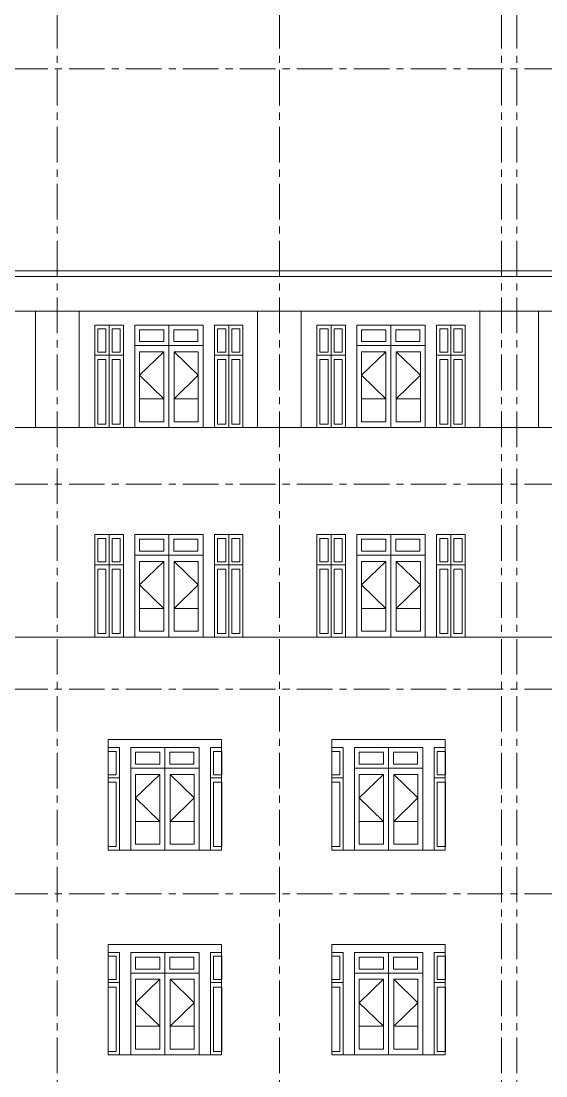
# Model space of a CAD drawing. Header units: millimetres. Extents: x 0 to 8478784, y 0 to 684185.
# Drawn here: x 4043897 to 4053113, y 390016 to 408550 of the extents above; entities that cross this region are included whole.
import ezdxf

# ---------------------------------------------------------------- set-up
doc = ezdxf.new("R2010")
doc.units = ezdxf.units.MM
doc.header["$LTSCALE"] = 5000
doc.header["$MEASUREMENT"] = 0
doc.linetypes.add('CENTER', pattern=[2, 1.25, -0.25, 0.25, -0.25])
for name, color, linetype, lineweight in [('00-XMT.Axes', 22, 'CENTER', 15), ('02-XMT.Beams', 94, 'Continuous', 25), ('net thay', 7, 'Continuous', 15)]:
    doc.layers.add(name, color=color, linetype=linetype, lineweight=lineweight)

msp = doc.modelspace()

# ---------------------------------------------------------------- linework, layer by layer
at = {"layer": '00-XMT.Axes', "color": 8, "linetype": 'CENTER', "lineweight": 15, "ltscale": 0.1}
for p, q in [((4044532.5, 409691.2), (4044532.5, 372640)), ((4048432.5, 409691.2), (4048432.5, 372640)), ((4052332.5, 409691.2), (4052332.5, 372640)), ((4052602.5, 409691.2), (4052602.5, 372640)), ((4021738.8, 407712.9), (4081497.1, 407712.9)), ((4021738.8, 404062.9), (4081497.1, 404062.9)), ((4021738.8, 400412.9), (4081497.1, 400412.9)), ((4021738.8, 396812.9), (4081497.1, 396812.9)), ((4021738.8, 393212.9), (4081497.1, 393212.9))]:
    msp.add_line(p, q, dxfattribs=at)
at = {"layer": '02-XMT.Beams', "linetype": 'ByBlock', "lineweight": 15}
for p, q in [((4022816.8, 404162.9), (4082118.1, 404162.9)), ((4022816.8, 404062.9), (4082118.1, 404062.9)), ((4023914.4, 403452.3), (4081020.5, 403452.3)), ((4044151, 401412), (4044151, 403452.3)), ((4044917, 403452.3), (4044917, 401412)), ((4048051, 401412), (4048051, 403452.3)), ((4048817, 403452.3), (4048817, 401412)), ((4051951, 401412), (4051951, 403452.3)), ((4052984, 401412), (4052984, 403452.3)), ((4052984, 401412), (4052984, 403452.3)), ((4045692.8, 403209.5), (4045192.8, 403209.5)), ((4045192.8, 403209.5), (4045192.8, 401409.5)), ((4045245.5, 403142.7), (4045387.5, 403142.7)), ((4045245.5, 403142.7), (4045245.5, 402733.9)), ((4045387.5, 403142.7), (4045387.5, 402733.9)), ((4045442.8, 403209.5), (4045442.8, 402680.6)), ((4045495.5, 403142.7), (4045637.5, 403142.7)), ((4045495.5, 403142.7), (4045495.5, 402733.9)), ((4045637.5, 403142.7), (4045637.5, 402733.9)), ((4045692.8, 401409.5), (4045692.8, 403209.5)), ((4045892.8, 401409.5), (4045892.8, 403209.5)), ((4045892.8, 403209.5), (4047092.8, 403209.5)), ((4045892.8, 401409.5), (4045892.8, 403209.5)), ((4045892.8, 403209.5), (4047092.8, 403209.5)), ((4045977, 403127.9), (4046401.6, 403127.9)), ((4045977, 403127.9), (4045977, 402918.6)), ((4045977, 403127.9), (4046401.6, 403127.9)), ((4045977, 403127.9), (4045977, 402918.6)), ((4046401.6, 403127.9), (4046401.6, 402918.6)), ((4046401.6, 403127.9), (4046401.6, 402918.6)), ((4046492.8, 403209.5), (4046492.8, 402847.8)), ((4046492.8, 403209.5), (4046492.8, 402847.8)), ((4046577, 403127.9), (4047001.6, 403127.9)), ((4046577, 403127.9), (4046577, 402918.6)), ((4046577, 403127.9), (4047001.6, 403127.9)), ((4046577, 403127.9), (4046577, 402918.6)), ((4047001.6, 403127.9), (4047001.6, 402918.6)), ((4047001.6, 403127.9), (4047001.6, 402918.6)), ((4047092.8, 403209.5), (4047092.8, 401409.5)), ((4047092.8, 403209.5), (4047092.8, 401409.5)), ((4047292.8, 403209.5), (4047292.8, 401409.5)), ((4047292.8, 403209.5), (4047792.8, 403209.5)), ((4047292.8, 401409.5), (4047292.8, 403209.5)), ((4047292.8, 403209.5), (4047792.8, 403209.5)), ((4047292.8, 403209.5), (4047292.8, 401409.5)), ((4047292.8, 403209.5), (4047792.8, 403209.5)), ((4047292.8, 401409.5), (4047292.8, 403209.5)), ((4047292.8, 403209.5), (4047792.8, 403209.5)), ((4047490.1, 403142.7), (4047348.1, 403142.7)), ((4047348.1, 403142.7), (4047348.1, 402733.9)), ((4047490.1, 403142.7), (4047348.1, 403142.7)), ((4047348.1, 403142.7), (4047348.1, 402733.9)), ((4047490.1, 403142.7), (4047490.1, 402733.9)), ((4047490.1, 403142.7), (4047490.1, 402733.9)), ((4047542.8, 403209.5), (4047542.8, 402680.6)), ((4047542.8, 403209.5), (4047542.8, 402680.6)), ((4047740.1, 403142.7), (4047598.1, 403142.7)), ((4047598.1, 403142.7), (4047598.1, 402733.9)), ((4047740.1, 403142.7), (4047598.1, 403142.7)), ((4047598.1, 403142.7), (4047598.1, 402733.9)), ((4047740.1, 403142.7), (4047740.1, 402733.9)), ((4047740.1, 403142.7), (4047740.1, 402733.9)), ((4047792.8, 403209.5), (4047792.8, 401409.5)), ((4047792.8, 403209.5), (4047792.8, 401409.5)), ((4047792.8, 403209.5), (4047792.8, 401409.5)), ((4047792.8, 403209.5), (4047792.8, 401409.5)), ((4049592.8, 403209.5), (4049092.8, 403209.5)), ((4049092.8, 403209.5), (4049092.8, 401409.5)), ((4049145.5, 403142.7), (4049287.5, 403142.7)), ((4049145.5, 403142.7), (4049145.5, 402733.9)), ((4049287.5, 403142.7), (4049287.5, 402733.9)), ((4049342.8, 403209.5), (4049342.8, 402680.6)), ((4049395.5, 403142.7), (4049537.5, 403142.7)), ((4049395.5, 403142.7), (4049395.5, 402733.9)), ((4049537.5, 403142.7), (4049537.5, 402733.9)), ((4049592.8, 401409.5), (4049592.8, 403209.5)), ((4049792.8, 401409.5), (4049792.8, 403209.5)), ((4049792.8, 403209.5), (4050992.8, 403209.5)), ((4049877, 403127.9), (4050301.6, 403127.9)), ((4049877, 403127.9), (4049877, 402918.6)), ((4050301.6, 403127.9), (4050301.6, 402918.6)), ((4050392.8, 403209.5), (4050392.8, 402847.8)), ((4050477, 403127.9), (4050901.6, 403127.9)), ((4050477, 403127.9), (4050477, 402918.6)), ((4050901.6, 403127.9), (4050901.6, 402918.6)), ((4050992.8, 403209.5), (4050992.8, 401409.5)), ((4051192.8, 403209.5), (4051192.8, 401409.5)), ((4051192.8, 403209.5), (4051692.8, 403209.5)), ((4051192.8, 401409.5), (4051192.8, 403209.5)), ((4051192.8, 403209.5), (4051692.8, 403209.5)), ((4051390.1, 403142.7), (4051248.1, 403142.7)), ((4051248.1, 403142.7), (4051248.1, 402733.9)), ((4051390.1, 403142.7), (4051390.1, 402733.9)), ((4051442.8, 403209.5), (4051442.8, 402680.6)), ((4051640.1, 403142.7), (4051498.1, 403142.7)), ((4051498.1, 403142.7), (4051498.1, 402733.9)), ((4051640.1, 403142.7), (4051640.1, 402733.9)), ((4051692.8, 403209.5), (4051692.8, 401409.5)), ((4051692.8, 403209.5), (4051692.8, 401409.5)), ((4045892.8, 402847.8), (4047092.8, 402847.8)), ((4045892.8, 402847.8), (4047092.8, 402847.8)), ((4046401.6, 402918.6), (4045977, 402918.6)), ((4046401.6, 402918.6), (4045977, 402918.6)), ((4046492.8, 402847.8), (4046492.8, 401409.5)), ((4046492.8, 402847.8), (4046492.8, 401409.5)), ((4047001.6, 402918.6), (4046577, 402918.6)), ((4047001.6, 402918.6), (4046577, 402918.6)), ((4049792.8, 402847.8), (4050992.8, 402847.8)), ((4050301.6, 402918.6), (4049877, 402918.6)), ((4050392.8, 402847.8), (4050392.8, 401409.5)), ((4050901.6, 402918.6), (4050477, 402918.6)), ((4045192.8, 402680.6), (4045692.8, 402680.6)), ((4045244.9, 402601.4), (4045387.5, 402601.4)), ((4045244.9, 402601.4), (4045244.9, 401470.2)), ((4045387.5, 402733.9), (4045245.5, 402733.9)), ((4045387.5, 402601.4), (4045387.5, 401470.2)), ((4045442.8, 402680.6), (4045442.8, 401409.5)), ((4045494.9, 402601.4), (4045637.5, 402601.4)), ((4045494.9, 402601.4), (4045494.9, 401470.2)), ((4045637.5, 402733.9), (4045495.5, 402733.9)), ((4045637.5, 402601.4), (4045637.5, 401470.2)), ((4045976.6, 402738.5), (4046400.9, 402738.5)), ((4045976.6, 401511.3), (4045976.6, 402738.5)), ((4045976.6, 402738.5), (4045976.6, 401913.6)), ((4046400.9, 402738.5), (4045976.6, 402326)), ((4045976.6, 402738.5), (4046400.9, 402738.5)), ((4045976.6, 401511.3), (4045976.6, 402738.5)), ((4045976.6, 402738.5), (4045976.6, 401913.6)), ((4046400.9, 402738.5), (4045976.6, 402326)), ((4046400.9, 402738.5), (4046400.9, 401511.3)), ((4046400.9, 402738.5), (4046400.9, 401511.3)), ((4047009, 402738.5), (4046584.7, 402738.5)), ((4046584.7, 402738.5), (4046584.7, 401511.3)), ((4046584.7, 402738.5), (4047009, 402326)), ((4047009, 402738.5), (4046584.7, 402738.5)), ((4046584.7, 402738.5), (4046584.7, 401511.3)), ((4046584.7, 402738.5), (4047009, 402326)), ((4047009, 401511.3), (4047009, 402738.5)), ((4047009, 402738.5), (4047009, 401913.6)), ((4047009, 401511.3), (4047009, 402738.5)), ((4047009, 402738.5), (4047009, 401913.6)), ((4047292.8, 402680.6), (4047792.8, 402680.6)), ((4047792.8, 402680.6), (4047292.8, 402680.6)), ((4047292.8, 402680.6), (4047792.8, 402680.6)), ((4047792.8, 402680.6), (4047292.8, 402680.6)), ((4047348.1, 402733.9), (4047490.1, 402733.9)), ((4047348.1, 402733.9), (4047490.1, 402733.9)), ((4047490.7, 402601.4), (4047348.1, 402601.4)), ((4047348.1, 402601.4), (4047348.1, 401470.2)), ((4047490.7, 402601.4), (4047348.1, 402601.4)), ((4047348.1, 402601.4), (4047348.1, 401470.2)), ((4047490.7, 402601.4), (4047490.7, 401470.2)), ((4047490.7, 402601.4), (4047490.7, 401470.2)), ((4047542.8, 402680.6), (4047542.8, 401409.5)), ((4047542.8, 402680.6), (4047542.8, 401409.5)), ((4047598.1, 402733.9), (4047740.1, 402733.9)), ((4047598.1, 402733.9), (4047740.1, 402733.9)), ((4047740.7, 402601.4), (4047598.1, 402601.4)), ((4047598.1, 402601.4), (4047598.1, 401470.2)), ((4047740.7, 402601.4), (4047598.1, 402601.4)), ((4047598.1, 402601.4), (4047598.1, 401470.2)), ((4047740.7, 402601.4), (4047740.7, 401470.2)), ((4047740.7, 402601.4), (4047740.7, 401470.2)), ((4049092.8, 402680.6), (4049592.8, 402680.6)), ((4049144.9, 402601.4), (4049287.5, 402601.4)), ((4049144.9, 402601.4), (4049144.9, 401470.2)), ((4049287.5, 402733.9), (4049145.5, 402733.9)), ((4049287.5, 402601.4), (4049287.5, 401470.2)), ((4049342.8, 402680.6), (4049342.8, 401409.5)), ((4049394.9, 402601.4), (4049537.5, 402601.4)), ((4049394.9, 402601.4), (4049394.9, 401470.2)), ((4049537.5, 402733.9), (4049395.5, 402733.9)), ((4049537.5, 402601.4), (4049537.5, 401470.2)), ((4049876.6, 402738.5), (4050300.9, 402738.5)), ((4049876.6, 401511.3), (4049876.6, 402738.5)), ((4049876.6, 402738.5), (4049876.6, 401913.6)), ((4050300.9, 402738.5), (4049876.6, 402326)), ((4050300.9, 402738.5), (4050300.9, 401511.3)), ((4050909, 402738.5), (4050484.7, 402738.5)), ((4050484.7, 402738.5), (4050484.7, 401511.3)), ((4050484.7, 402738.5), (4050909, 402326)), ((4050909, 401511.3), (4050909, 402738.5)), ((4050909, 402738.5), (4050909, 401913.6)), ((4051192.8, 402680.6), (4051692.8, 402680.6)), ((4051692.8, 402680.6), (4051192.8, 402680.6)), ((4051248.1, 402733.9), (4051390.1, 402733.9)), ((4051390.7, 402601.4), (4051248.1, 402601.4)), ((4051248.1, 402601.4), (4051248.1, 401470.2)), ((4051390.7, 402601.4), (4051390.7, 401470.2)), ((4051442.8, 402680.6), (4051442.8, 401409.5)), ((4051498.1, 402733.9), (4051640.1, 402733.9)), ((4051640.7, 402601.4), (4051498.1, 402601.4)), ((4051498.1, 402601.4), (4051498.1, 401470.2)), ((4051640.7, 402601.4), (4051640.7, 401470.2)), ((4045976.6, 402326), (4046400.9, 401913.6)), ((4045976.6, 402326), (4046400.9, 401913.6)), ((4047009, 402326), (4046584.7, 401913.6)), ((4047009, 402326), (4046584.7, 401913.6)), ((4049876.6, 402326), (4050300.9, 401913.6)), ((4050909, 402326), (4050484.7, 401913.6)), ((4045976.6, 401913.6), (4046400.9, 401913.6)), ((4045976.6, 401913.6), (4046400.9, 401913.6)), ((4047009, 401913.6), (4046584.7, 401913.6)), ((4047009, 401913.6), (4046584.7, 401913.6)), ((4049876.6, 401913.6), (4050300.9, 401913.6)), ((4050909, 401913.6), (4050484.7, 401913.6)), ((4045387.5, 401470.2), (4045244.9, 401470.2)), ((4045637.5, 401470.2), (4045494.9, 401470.2)), ((4046400.9, 401511.3), (4045976.6, 401511.3)), ((4046400.9, 401511.3), (4045976.6, 401511.3)), ((4046584.7, 401511.3), (4047009, 401511.3)), ((4046584.7, 401511.3), (4047009, 401511.3)), ((4047348.1, 401470.2), (4047490.7, 401470.2)), ((4047348.1, 401470.2), (4047490.7, 401470.2)), ((4047598.1, 401470.2), (4047740.7, 401470.2)), ((4047598.1, 401470.2), (4047740.7, 401470.2)), ((4049287.5, 401470.2), (4049144.9, 401470.2)), ((4049537.5, 401470.2), (4049394.9, 401470.2)), ((4050300.9, 401511.3), (4049876.6, 401511.3)), ((4050484.7, 401511.3), (4050909, 401511.3)), ((4051248.1, 401470.2), (4051390.7, 401470.2)), ((4051498.1, 401470.2), (4051640.7, 401470.2)), ((4023677.7, 401412), (4081245, 401412)), ((4045192.8, 401409.5), (4045692.8, 401409.5)), ((4047092.8, 401409.5), (4045892.8, 401409.5)), ((4047092.8, 401409.5), (4045892.8, 401409.5)), ((4047792.8, 401409.5), (4047292.8, 401409.5)), ((4047792.8, 401409.5), (4047292.8, 401409.5)), ((4047792.8, 401409.5), (4047292.8, 401409.5)), ((4047792.8, 401409.5), (4047292.8, 401409.5)), ((4049092.8, 401409.5), (4049592.8, 401409.5)), ((4050992.8, 401409.5), (4049792.8, 401409.5)), ((4051692.8, 401409.5), (4051192.8, 401409.5)), ((4051692.8, 401409.5), (4051192.8, 401409.5)), ((4045692.8, 399526.2), (4045192.8, 399526.2)), ((4045192.8, 399526.2), (4045192.8, 397726.2)), ((4045245.5, 399459.3), (4045387.5, 399459.3)), ((4045245.5, 399459.3), (4045245.5, 399050.6)), ((4045387.5, 399459.3), (4045387.5, 399050.6)), ((4045442.8, 399526.2), (4045442.8, 398997.3)), ((4045495.5, 399459.3), (4045637.5, 399459.3)), ((4045495.5, 399459.3), (4045495.5, 399050.6)), ((4045637.5, 399459.3), (4045637.5, 399050.6)), ((4045692.8, 397726.2), (4045692.8, 399526.2)), ((4045892.8, 397726.2), (4045892.8, 399526.2)), ((4045892.8, 399526.2), (4047092.8, 399526.2)), ((4045892.8, 397726.2), (4045892.8, 399526.2)), ((4045892.8, 399526.2), (4047092.8, 399526.2)), ((4045977, 399444.6), (4046401.6, 399444.6)), ((4045977, 399444.6), (4045977, 399235.3)), ((4045977, 399444.6), (4046401.6, 399444.6)), ((4045977, 399444.6), (4045977, 399235.3)), ((4046401.6, 399444.6), (4046401.6, 399235.3)), ((4046401.6, 399444.6), (4046401.6, 399235.3)), ((4046492.8, 399526.2), (4046492.8, 399164.4)), ((4046492.8, 399526.2), (4046492.8, 399164.4)), ((4046577, 399444.6), (4047001.6, 399444.6)), ((4046577, 399444.6), (4046577, 399235.3)), ((4046577, 399444.6), (4047001.6, 399444.6)), ((4046577, 399444.6), (4046577, 399235.3)), ((4047001.6, 399444.6), (4047001.6, 399235.3)), ((4047001.6, 399444.6), (4047001.6, 399235.3)), ((4047092.8, 399526.2), (4047092.8, 397726.2)), ((4047092.8, 399526.2), (4047092.8, 397726.2)), ((4047292.8, 399526.2), (4047292.8, 397726.2)), ((4047292.8, 399526.2), (4047792.8, 399526.2)), ((4047292.8, 397726.2), (4047292.8, 399526.2)), ((4047292.8, 399526.2), (4047792.8, 399526.2)), ((4047292.8, 399526.2), (4047292.8, 397726.2)), ((4047292.8, 399526.2), (4047792.8, 399526.2)), ((4047292.8, 397726.2), (4047292.8, 399526.2)), ((4047292.8, 399526.2), (4047792.8, 399526.2)), ((4047490.1, 399459.3), (4047348.1, 399459.3)), ((4047348.1, 399459.3), (4047348.1, 399050.6)), ((4047490.1, 399459.3), (4047348.1, 399459.3)), ((4047348.1, 399459.3), (4047348.1, 399050.6)), ((4047490.1, 399459.3), (4047490.1, 399050.6)), ((4047490.1, 399459.3), (4047490.1, 399050.6)), ((4047542.8, 399526.2), (4047542.8, 398997.3)), ((4047542.8, 399526.2), (4047542.8, 398997.3)), ((4047740.1, 399459.3), (4047598.1, 399459.3)), ((4047598.1, 399459.3), (4047598.1, 399050.6)), ((4047740.1, 399459.3), (4047598.1, 399459.3)), ((4047598.1, 399459.3), (4047598.1, 399050.6)), ((4047740.1, 399459.3), (4047740.1, 399050.6)), ((4047740.1, 399459.3), (4047740.1, 399050.6)), ((4047792.8, 399526.2), (4047792.8, 397726.2)), ((4047792.8, 399526.2), (4047792.8, 397726.2)), ((4047792.8, 399526.2), (4047792.8, 397726.2)), ((4047792.8, 399526.2), (4047792.8, 397726.2)), ((4049592.8, 399526.2), (4049092.8, 399526.2)), ((4049092.8, 399526.2), (4049092.8, 397726.2)), ((4049145.5, 399459.3), (4049287.5, 399459.3)), ((4049145.5, 399459.3), (4049145.5, 399050.6)), ((4049287.5, 399459.3), (4049287.5, 399050.6)), ((4049342.8, 399526.2), (4049342.8, 398997.3)), ((4049395.5, 399459.3), (4049537.5, 399459.3)), ((4049395.5, 399459.3), (4049395.5, 399050.6)), ((4049537.5, 399459.3), (4049537.5, 399050.6)), ((4049592.8, 397726.2), (4049592.8, 399526.2)), ((4049792.8, 397726.2), (4049792.8, 399526.2)), ((4049792.8, 399526.2), (4050992.8, 399526.2)), ((4049877, 399444.6), (4050301.6, 399444.6)), ((4049877, 399444.6), (4049877, 399235.3)), ((4050301.6, 399444.6), (4050301.6, 399235.3)), ((4050392.8, 399526.2), (4050392.8, 399164.4)), ((4050477, 399444.6), (4050901.6, 399444.6)), ((4050477, 399444.6), (4050477, 399235.3)), ((4050901.6, 399444.6), (4050901.6, 399235.3)), ((4050992.8, 399526.2), (4050992.8, 397726.2)), ((4051192.8, 399526.2), (4051192.8, 397726.2)), ((4051192.8, 399526.2), (4051692.8, 399526.2)), ((4051192.8, 397726.2), (4051192.8, 399526.2)), ((4051192.8, 399526.2), (4051692.8, 399526.2)), ((4051390.1, 399459.3), (4051248.1, 399459.3)), ((4051248.1, 399459.3), (4051248.1, 399050.6)), ((4051390.1, 399459.3), (4051390.1, 399050.6)), ((4051442.8, 399526.2), (4051442.8, 398997.3)), ((4051640.1, 399459.3), (4051498.1, 399459.3)), ((4051498.1, 399459.3), (4051498.1, 399050.6)), ((4051640.1, 399459.3), (4051640.1, 399050.6)), ((4051692.8, 399526.2), (4051692.8, 397726.2)), ((4051692.8, 399526.2), (4051692.8, 397726.2)), ((4046401.6, 399235.3), (4045977, 399235.3)), ((4046401.6, 399235.3), (4045977, 399235.3)), ((4047001.6, 399235.3), (4046577, 399235.3)), ((4047001.6, 399235.3), (4046577, 399235.3)), ((4050301.6, 399235.3), (4049877, 399235.3)), ((4050901.6, 399235.3), (4050477, 399235.3)), ((4045387.5, 399050.6), (4045245.5, 399050.6)), ((4045637.5, 399050.6), (4045495.5, 399050.6)), ((4045892.8, 399164.4), (4047092.8, 399164.4)), ((4045892.8, 399164.4), (4047092.8, 399164.4)), ((4045976.6, 399055.2), (4046400.9, 399055.2)), ((4045976.6, 397828), (4045976.6, 399055.2)), ((4045976.6, 399055.2), (4045976.6, 398230.2)), ((4046400.9, 399055.2), (4045976.6, 398642.7)), ((4045976.6, 399055.2), (4046400.9, 399055.2)), ((4045976.6, 397828), (4045976.6, 399055.2)), ((4045976.6, 399055.2), (4045976.6, 398230.2)), ((4046400.9, 399055.2), (4045976.6, 398642.7)), ((4046400.9, 399055.2), (4046400.9, 397828)), ((4046400.9, 399055.2), (4046400.9, 397828)), ((4046492.8, 399164.4), (4046492.8, 397726.2)), ((4046492.8, 399164.4), (4046492.8, 397726.2)), ((4047009, 399055.2), (4046584.7, 399055.2)), ((4046584.7, 399055.2), (4046584.7, 397828)), ((4046584.7, 399055.2), (4047009, 398642.7)), ((4047009, 399055.2), (4046584.7, 399055.2)), ((4046584.7, 399055.2), (4046584.7, 397828)), ((4046584.7, 399055.2), (4047009, 398642.7)), ((4047009, 397828), (4047009, 399055.2)), ((4047009, 399055.2), (4047009, 398230.2)), ((4047009, 397828), (4047009, 399055.2)), ((4047009, 399055.2), (4047009, 398230.2)), ((4047348.1, 399050.6), (4047490.1, 399050.6)), ((4047348.1, 399050.6), (4047490.1, 399050.6)), ((4047598.1, 399050.6), (4047740.1, 399050.6)), ((4047598.1, 399050.6), (4047740.1, 399050.6)), ((4049287.5, 399050.6), (4049145.5, 399050.6)), ((4049537.5, 399050.6), (4049395.5, 399050.6)), ((4049792.8, 399164.4), (4050992.8, 399164.4)), ((4049876.6, 399055.2), (4050300.9, 399055.2)), ((4049876.6, 397828), (4049876.6, 399055.2)), ((4049876.6, 399055.2), (4049876.6, 398230.2)), ((4050300.9, 399055.2), (4049876.6, 398642.7)), ((4050300.9, 399055.2), (4050300.9, 397828)), ((4050392.8, 399164.4), (4050392.8, 397726.2)), ((4050909, 399055.2), (4050484.7, 399055.2)), ((4050484.7, 399055.2), (4050484.7, 397828)), ((4050484.7, 399055.2), (4050909, 398642.7)), ((4050909, 397828), (4050909, 399055.2)), ((4050909, 399055.2), (4050909, 398230.2)), ((4051248.1, 399050.6), (4051390.1, 399050.6)), ((4051498.1, 399050.6), (4051640.1, 399050.6)), ((4045192.8, 398997.3), (4045692.8, 398997.3)), ((4045244.9, 398918), (4045387.5, 398918)), ((4045244.9, 398918), (4045244.9, 397786.8)), ((4045387.5, 398918), (4045387.5, 397786.8)), ((4045442.8, 398997.3), (4045442.8, 397726.2)), ((4045494.9, 398918), (4045637.5, 398918)), ((4045494.9, 398918), (4045494.9, 397786.8)), ((4045637.5, 398918), (4045637.5, 397786.8)), ((4047292.8, 398997.3), (4047792.8, 398997.3)), ((4047792.8, 398997.3), (4047292.8, 398997.3)), ((4047292.8, 398997.3), (4047792.8, 398997.3)), ((4047792.8, 398997.3), (4047292.8, 398997.3)), ((4047490.7, 398918), (4047348.1, 398918)), ((4047348.1, 398918), (4047348.1, 397786.8)), ((4047490.7, 398918), (4047348.1, 398918)), ((4047348.1, 398918), (4047348.1, 397786.8)), ((4047490.7, 398918), (4047490.7, 397786.8)), ((4047490.7, 398918), (4047490.7, 397786.8)), ((4047542.8, 398997.3), (4047542.8, 397726.2)), ((4047542.8, 398997.3), (4047542.8, 397726.2)), ((4047740.7, 398918), (4047598.1, 398918)), ((4047598.1, 398918), (4047598.1, 397786.8)), ((4047740.7, 398918), (4047598.1, 398918)), ((4047598.1, 398918), (4047598.1, 397786.8)), ((4047740.7, 398918), (4047740.7, 397786.8)), ((4047740.7, 398918), (4047740.7, 397786.8)), ((4049092.8, 398997.3), (4049592.8, 398997.3)), ((4049144.9, 398918), (4049287.5, 398918)), ((4049144.9, 398918), (4049144.9, 397786.8)), ((4049287.5, 398918), (4049287.5, 397786.8)), ((4049342.8, 398997.3), (4049342.8, 397726.2)), ((4049394.9, 398918), (4049537.5, 398918)), ((4049394.9, 398918), (4049394.9, 397786.8)), ((4049537.5, 398918), (4049537.5, 397786.8)), ((4051192.8, 398997.3), (4051692.8, 398997.3)), ((4051692.8, 398997.3), (4051192.8, 398997.3)), ((4051390.7, 398918), (4051248.1, 398918)), ((4051248.1, 398918), (4051248.1, 397786.8)), ((4051390.7, 398918), (4051390.7, 397786.8)), ((4051442.8, 398997.3), (4051442.8, 397726.2)), ((4051640.7, 398918), (4051498.1, 398918)), ((4051498.1, 398918), (4051498.1, 397786.8)), ((4051640.7, 398918), (4051640.7, 397786.8)), ((4045976.6, 398642.7), (4046400.9, 398230.2)), ((4045976.6, 398642.7), (4046400.9, 398230.2)), ((4047009, 398642.7), (4046584.7, 398230.2)), ((4047009, 398642.7), (4046584.7, 398230.2)), ((4049876.6, 398642.7), (4050300.9, 398230.2)), ((4050909, 398642.7), (4050484.7, 398230.2)), ((4045976.6, 398230.2), (4046400.9, 398230.2)), ((4045976.6, 398230.2), (4046400.9, 398230.2)), ((4047009, 398230.2), (4046584.7, 398230.2)), ((4047009, 398230.2), (4046584.7, 398230.2)), ((4049876.6, 398230.2), (4050300.9, 398230.2)), ((4050909, 398230.2), (4050484.7, 398230.2)), ((4045387.5, 397786.8), (4045244.9, 397786.8)), ((4045637.5, 397786.8), (4045494.9, 397786.8)), ((4046400.9, 397828), (4045976.6, 397828)), ((4046400.9, 397828), (4045976.6, 397828)), ((4046584.7, 397828), (4047009, 397828)), ((4046584.7, 397828), (4047009, 397828)), ((4047348.1, 397786.8), (4047490.7, 397786.8)), ((4047348.1, 397786.8), (4047490.7, 397786.8)), ((4047598.1, 397786.8), (4047740.7, 397786.8)), ((4047598.1, 397786.8), (4047740.7, 397786.8)), ((4049287.5, 397786.8), (4049144.9, 397786.8)), ((4049537.5, 397786.8), (4049394.9, 397786.8)), ((4050300.9, 397828), (4049876.6, 397828)), ((4050484.7, 397828), (4050909, 397828)), ((4051248.1, 397786.8), (4051390.7, 397786.8)), ((4051498.1, 397786.8), (4051640.7, 397786.8)), ((4024802.6, 397723.4), (4081245, 397723.4)), ((4045192.8, 397726.2), (4045692.8, 397726.2)), ((4047092.8, 397726.2), (4045892.8, 397726.2)), ((4047092.8, 397726.2), (4045892.8, 397726.2)), ((4047792.8, 397726.2), (4047292.8, 397726.2)), ((4047792.8, 397726.2), (4047292.8, 397726.2)), ((4047792.8, 397726.2), (4047292.8, 397726.2)), ((4047792.8, 397726.2), (4047292.8, 397726.2)), ((4049092.8, 397726.2), (4049592.8, 397726.2)), ((4050992.8, 397726.2), (4049792.8, 397726.2)), ((4051692.8, 397726.2), (4051192.8, 397726.2)), ((4051692.8, 397726.2), (4051192.8, 397726.2)), ((4045424.9, 395925.1), (4045424.5, 395784)), ((4047418.9, 395925.1), (4045424.9, 395925.1)), ((4047418.9, 395784), (4047418.9, 395925.1)), ((4049352.7, 395925.1), (4049352.3, 395784)), ((4051346.7, 395925.1), (4049352.7, 395925.1)), ((4051346.7, 395784), (4051346.7, 395925.1)), ((4045622.8, 395784), (4045424.5, 395784)), ((4045424.5, 395784), (4045424.5, 393984)), ((4045425.5, 395717.2), (4045567.5, 395717.2)), ((4045425.5, 395717.2), (4045425.5, 395308.5)), ((4045567.5, 395717.2), (4045567.5, 395308.5)), ((4045622.8, 393984), (4045622.8, 395784)), ((4045822.8, 393984), (4045822.8, 395784)), ((4045822.8, 395784), (4047022.8, 395784)), ((4045907, 395702.4), (4046331.6, 395702.4)), ((4045907, 395702.4), (4045907, 395493.1)), ((4046331.6, 395702.4), (4046331.6, 395493.1)), ((4046422.8, 395784), (4046422.8, 395422.3)), ((4046507, 395702.4), (4046931.6, 395702.4)), ((4046507, 395702.4), (4046507, 395493.1)), ((4046931.6, 395702.4), (4046931.6, 395493.1)), ((4047022.8, 395784), (4047022.8, 393984)), ((4047222.8, 395784), (4047222.8, 393984)), ((4047222.8, 395784), (4047418.9, 395784)), ((4047222.8, 393984), (4047222.8, 395784)), ((4047222.8, 395784), (4047418.9, 395784)), ((4047420.2, 395717.2), (4047278.1, 395717.2)), ((4047278.1, 395717.2), (4047278.1, 395308.5)), ((4047418.9, 393984), (4047418.9, 395784)), ((4047420.2, 395717.2), (4047420.2, 395308.5)), ((4049550.6, 395784), (4049352.3, 395784)), ((4049352.3, 395784), (4049352.3, 393984)), ((4049353.3, 395717.2), (4049495.4, 395717.2)), ((4049353.3, 395717.2), (4049353.3, 395308.5)), ((4049495.4, 395717.2), (4049495.4, 395308.5)), ((4049550.6, 393984), (4049550.6, 395784)), ((4049750.6, 393984), (4049750.6, 395784)), ((4049750.6, 395784), (4050950.6, 395784)), ((4049834.8, 395702.4), (4050259.4, 395702.4)), ((4049834.8, 395702.4), (4049834.8, 395493.1)), ((4050259.4, 395702.4), (4050259.4, 395493.1)), ((4050350.6, 395784), (4050350.6, 395422.3)), ((4050434.8, 395702.4), (4050859.4, 395702.4)), ((4050434.8, 395702.4), (4050434.8, 395493.1)), ((4050859.4, 395702.4), (4050859.4, 395493.1)), ((4050950.6, 395784), (4050950.6, 393984)), ((4051150.6, 395784), (4051150.6, 393984)), ((4051150.6, 395784), (4051346.7, 395784)), ((4051150.6, 393984), (4051150.6, 395784)), ((4051150.6, 395784), (4051346.7, 395784)), ((4051348, 395717.2), (4051205.9, 395717.2)), ((4051205.9, 395717.2), (4051205.9, 395308.5)), ((4051346.7, 393984), (4051346.7, 395784)), ((4051348, 395717.2), (4051348, 395308.5)), ((4045822.8, 395422.3), (4047022.8, 395422.3)), ((4046331.6, 395493.1), (4045907, 395493.1)), ((4046422.8, 395422.3), (4046422.8, 393984)), ((4046931.6, 395493.1), (4046507, 395493.1)), ((4049750.6, 395422.3), (4050950.6, 395422.3)), ((4050259.4, 395493.1), (4049834.8, 395493.1)), ((4050350.6, 395422.3), (4050350.6, 393984)), ((4050859.4, 395493.1), (4050434.8, 395493.1)), ((4045424.5, 395255.2), (4045622.8, 395255.2)), ((4045424.9, 395175.9), (4045567.5, 395175.9)), ((4045424.9, 395175.9), (4045424.9, 394044.7)), ((4045567.5, 395308.5), (4045425.5, 395308.5)), ((4045567.5, 395175.9), (4045567.5, 394044.7)), ((4045906.6, 395313.1), (4046330.9, 395313.1)), ((4045906.6, 394085.9), (4045906.6, 395313.1)), ((4045906.6, 395313.1), (4045906.6, 394488.1)), ((4046330.9, 395313.1), (4045906.6, 394900.6)), ((4046330.9, 395313.1), (4046330.9, 394085.9)), ((4046939, 395313.1), (4046514.7, 395313.1)), ((4046514.7, 395313.1), (4046514.7, 394085.9)), ((4046514.7, 395313.1), (4046939, 394900.6)), ((4046939, 394085.9), (4046939, 395313.1)), ((4046939, 395313.1), (4046939, 394488.1)), ((4047222.8, 395255.2), (4047418.9, 395255.2)), ((4047418.9, 395255.2), (4047222.8, 395255.2)), ((4047278.1, 395308.5), (4047420.2, 395308.5)), ((4047420.7, 395175.9), (4047278.1, 395175.9)), ((4047278.1, 395175.9), (4047278.1, 394044.7)), ((4047420.7, 395175.9), (4047420.7, 394044.7)), ((4049352.3, 395255.2), (4049550.6, 395255.2)), ((4049352.7, 395175.9), (4049495.3, 395175.9)), ((4049352.7, 395175.9), (4049352.7, 394044.7)), ((4049495.4, 395308.5), (4049353.3, 395308.5)), ((4049495.3, 395175.9), (4049495.3, 394044.7)), ((4049834.4, 395313.1), (4050258.7, 395313.1)), ((4049834.4, 394085.9), (4049834.4, 395313.1)), ((4049834.4, 395313.1), (4049834.4, 394488.1)), ((4050258.7, 395313.1), (4049834.4, 394900.6)), ((4050258.7, 395313.1), (4050258.7, 394085.9)), ((4050866.8, 395313.1), (4050442.5, 395313.1)), ((4050442.5, 395313.1), (4050442.5, 394085.9)), ((4050442.5, 395313.1), (4050866.8, 394900.6)), ((4050866.8, 394085.9), (4050866.8, 395313.1)), ((4050866.8, 395313.1), (4050866.8, 394488.1)), ((4051150.6, 395255.2), (4051346.7, 395255.2)), ((4051346.7, 395255.2), (4051150.6, 395255.2)), ((4051205.9, 395308.5), (4051348, 395308.5)), ((4051348.6, 395175.9), (4051205.9, 395175.9)), ((4051205.9, 395175.9), (4051205.9, 394044.7)), ((4051348.6, 395175.9), (4051348.6, 394044.7)), ((4045906.6, 394900.6), (4046330.9, 394488.1)), ((4046939, 394900.6), (4046514.7, 394488.1)), ((4049834.4, 394900.6), (4050258.7, 394488.1)), ((4050866.8, 394900.6), (4050442.5, 394488.1)), ((4045906.6, 394488.1), (4046330.9, 394488.1)), ((4046939, 394488.1), (4046514.7, 394488.1)), ((4049834.4, 394488.1), (4050258.7, 394488.1)), ((4050866.8, 394488.1), (4050442.5, 394488.1)), ((4045567.5, 394044.7), (4045424.9, 394044.7)), ((4046330.9, 394085.9), (4045906.6, 394085.9)), ((4046514.7, 394085.9), (4046939, 394085.9)), ((4047278.1, 394044.7), (4047420.7, 394044.7)), ((4049495.3, 394044.7), (4049352.7, 394044.7)), ((4050258.7, 394085.9), (4049834.4, 394085.9)), ((4050442.5, 394085.9), (4050866.8, 394085.9)), ((4051205.9, 394044.7), (4051348.6, 394044.7)), ((4045424.5, 393984), (4045622.8, 393984)), ((4045424.5, 393984), (4047418.9, 393984)), ((4047022.8, 393984), (4045822.8, 393984)), ((4047418.9, 393984), (4047222.8, 393984)), ((4047418.9, 393984), (4047222.8, 393984)), ((4049352.3, 393984), (4049550.6, 393984)), ((4049352.3, 393984), (4051346.7, 393984)), ((4050950.6, 393984), (4049750.6, 393984)), ((4051346.7, 393984), (4051150.6, 393984)), ((4051346.7, 393984), (4051150.6, 393984)), ((4045424.9, 392325.1), (4045424.5, 392184)), ((4045622.8, 392184), (4045424.5, 392184)), ((4045424.5, 392184), (4045424.5, 390384)), ((4047418.9, 392325.1), (4045424.9, 392325.1)), ((4045622.8, 390384), (4045622.8, 392184)), ((4045822.8, 390384), (4045822.8, 392184)), ((4045822.8, 392184), (4047022.8, 392184)), ((4046422.8, 392184), (4046422.8, 391822.3)), ((4047022.8, 392184), (4047022.8, 390384)), ((4047222.8, 392184), (4047222.8, 390384)), ((4047222.8, 392184), (4047418.9, 392184)), ((4047222.8, 390384), (4047222.8, 392184)), ((4047222.8, 392184), (4047418.9, 392184)), ((4047418.9, 392184), (4047418.9, 392325.1)), ((4047418.9, 390384), (4047418.9, 392184)), ((4049352.7, 392325.1), (4049352.3, 392184)), ((4049550.6, 392184), (4049352.3, 392184)), ((4049352.3, 392184), (4049352.3, 390384)), ((4051346.7, 392325.1), (4049352.7, 392325.1)), ((4049550.6, 390384), (4049550.6, 392184)), ((4049750.6, 390384), (4049750.6, 392184)), ((4049750.6, 392184), (4050950.6, 392184)), ((4050350.6, 392184), (4050350.6, 391822.3)), ((4050950.6, 392184), (4050950.6, 390384)), ((4051150.6, 392184), (4051150.6, 390384)), ((4051150.6, 392184), (4051346.7, 392184)), ((4051150.6, 390384), (4051150.6, 392184)), ((4051150.6, 392184), (4051346.7, 392184)), ((4051346.7, 392184), (4051346.7, 392325.1)), ((4051346.7, 390384), (4051346.7, 392184)), ((4045425.5, 392117.2), (4045567.5, 392117.2)), ((4045425.5, 392117.2), (4045425.5, 391708.5)), ((4045567.5, 392117.2), (4045567.5, 391708.5)), ((4045907, 392102.4), (4046331.6, 392102.4)), ((4045907, 392102.4), (4045907, 391893.1)), ((4046331.6, 392102.4), (4046331.6, 391893.1)), ((4046507, 392102.4), (4046931.6, 392102.4)), ((4046507, 392102.4), (4046507, 391893.1)), ((4046931.6, 392102.4), (4046931.6, 391893.1)), ((4047420.2, 392117.2), (4047278.1, 392117.2)), ((4047278.1, 392117.2), (4047278.1, 391708.5)), ((4047420.2, 392117.2), (4047420.2, 391708.5)), ((4049353.3, 392117.2), (4049495.4, 392117.2)), ((4049353.3, 392117.2), (4049353.3, 391708.5)), ((4049495.4, 392117.2), (4049495.4, 391708.5)), ((4049834.8, 392102.4), (4050259.4, 392102.4)), ((4049834.8, 392102.4), (4049834.8, 391893.1)), ((4050259.4, 392102.4), (4050259.4, 391893.1)), ((4050434.8, 392102.4), (4050859.4, 392102.4)), ((4050434.8, 392102.4), (4050434.8, 391893.1)), ((4050859.4, 392102.4), (4050859.4, 391893.1)), ((4051348, 392117.2), (4051205.9, 392117.2)), ((4051205.9, 392117.2), (4051205.9, 391708.5)), ((4051348, 392117.2), (4051348, 391708.5)), ((4045822.8, 391822.3), (4047022.8, 391822.3)), ((4046331.6, 391893.1), (4045907, 391893.1)), ((4046422.8, 391822.3), (4046422.8, 390384)), ((4046931.6, 391893.1), (4046507, 391893.1)), ((4049750.6, 391822.3), (4050950.6, 391822.3)), ((4050259.4, 391893.1), (4049834.8, 391893.1)), ((4050350.6, 391822.3), (4050350.6, 390384)), ((4050859.4, 391893.1), (4050434.8, 391893.1)), ((4045424.5, 391655.2), (4045622.8, 391655.2)), ((4045567.5, 391708.5), (4045425.5, 391708.5)), ((4045906.6, 391713.1), (4046330.9, 391713.1)), ((4045906.6, 390485.9), (4045906.6, 391713.1)), ((4045906.6, 391713.1), (4045906.6, 390888.1)), ((4046330.9, 391713.1), (4045906.6, 391300.6)), ((4046330.9, 391713.1), (4046330.9, 390485.9)), ((4046939, 391713.1), (4046514.7, 391713.1)), ((4046514.7, 391713.1), (4046514.7, 390485.9)), ((4046514.7, 391713.1), (4046939, 391300.6)), ((4046939, 390485.9), (4046939, 391713.1)), ((4046939, 391713.1), (4046939, 390888.1)), ((4047222.8, 391655.2), (4047418.9, 391655.2)), ((4047418.9, 391655.2), (4047222.8, 391655.2)), ((4047278.1, 391708.5), (4047420.2, 391708.5)), ((4049352.3, 391655.2), (4049550.6, 391655.2)), ((4049495.4, 391708.5), (4049353.3, 391708.5)), ((4049834.4, 391713.1), (4050258.7, 391713.1)), ((4049834.4, 390485.9), (4049834.4, 391713.1)), ((4049834.4, 391713.1), (4049834.4, 390888.1)), ((4050258.7, 391713.1), (4049834.4, 391300.6)), ((4050258.7, 391713.1), (4050258.7, 390485.9)), ((4050866.8, 391713.1), (4050442.5, 391713.1)), ((4050442.5, 391713.1), (4050442.5, 390485.9)), ((4050442.5, 391713.1), (4050866.8, 391300.6)), ((4050866.8, 390485.9), (4050866.8, 391713.1)), ((4050866.8, 391713.1), (4050866.8, 390888.1)), ((4051150.6, 391655.2), (4051346.7, 391655.2)), ((4051346.7, 391655.2), (4051150.6, 391655.2)), ((4051205.9, 391708.5), (4051348, 391708.5)), ((4045424.9, 391575.9), (4045567.5, 391575.9)), ((4045424.9, 391575.9), (4045424.9, 390444.7)), ((4045567.5, 391575.9), (4045567.5, 390444.7)), ((4047420.7, 391575.9), (4047278.1, 391575.9)), ((4047278.1, 391575.9), (4047278.1, 390444.7)), ((4047420.7, 391575.9), (4047420.7, 390444.7)), ((4049352.7, 391575.9), (4049495.3, 391575.9)), ((4049352.7, 391575.9), (4049352.7, 390444.7)), ((4049495.3, 391575.9), (4049495.3, 390444.7)), ((4051348.6, 391575.9), (4051205.9, 391575.9)), ((4051205.9, 391575.9), (4051205.9, 390444.7)), ((4051348.6, 391575.9), (4051348.6, 390444.7)), ((4045906.6, 391300.6), (4046330.9, 390888.1)), ((4046939, 391300.6), (4046514.7, 390888.1)), ((4049834.4, 391300.6), (4050258.7, 390888.1)), ((4050866.8, 391300.6), (4050442.5, 390888.1)), ((4045906.6, 390888.1), (4046330.9, 390888.1)), ((4046939, 390888.1), (4046514.7, 390888.1)), ((4049834.4, 390888.1), (4050258.7, 390888.1)), ((4050866.8, 390888.1), (4050442.5, 390888.1)), ((4045424.5, 390384), (4045622.8, 390384)), ((4045424.5, 390384), (4047418.9, 390384)), ((4045567.5, 390444.7), (4045424.9, 390444.7)), ((4047022.8, 390384), (4045822.8, 390384)), ((4046330.9, 390485.9), (4045906.6, 390485.9)), ((4046514.7, 390485.9), (4046939, 390485.9)), ((4047418.9, 390384), (4047222.8, 390384)), ((4047418.9, 390384), (4047222.8, 390384)), ((4047278.1, 390444.7), (4047420.7, 390444.7)), ((4049352.3, 390384), (4049550.6, 390384)), ((4049352.3, 390384), (4051346.7, 390384)), ((4049495.3, 390444.7), (4049352.7, 390444.7)), ((4050950.6, 390384), (4049750.6, 390384)), ((4050258.7, 390485.9), (4049834.4, 390485.9)), ((4050442.5, 390485.9), (4050866.8, 390485.9)), ((4051346.7, 390384), (4051150.6, 390384)), ((4051346.7, 390384), (4051150.6, 390384)), ((4051205.9, 390444.7), (4051348.6, 390444.7))]:
    msp.add_line(p, q, dxfattribs=at)
at = {"layer": 'net thay', "linetype": 'CENTER', "lineweight": 15}
msp.add_circle((3911642, 421190.5), 262994, dxfattribs=at)

doc.saveas('drawing.dxf')
